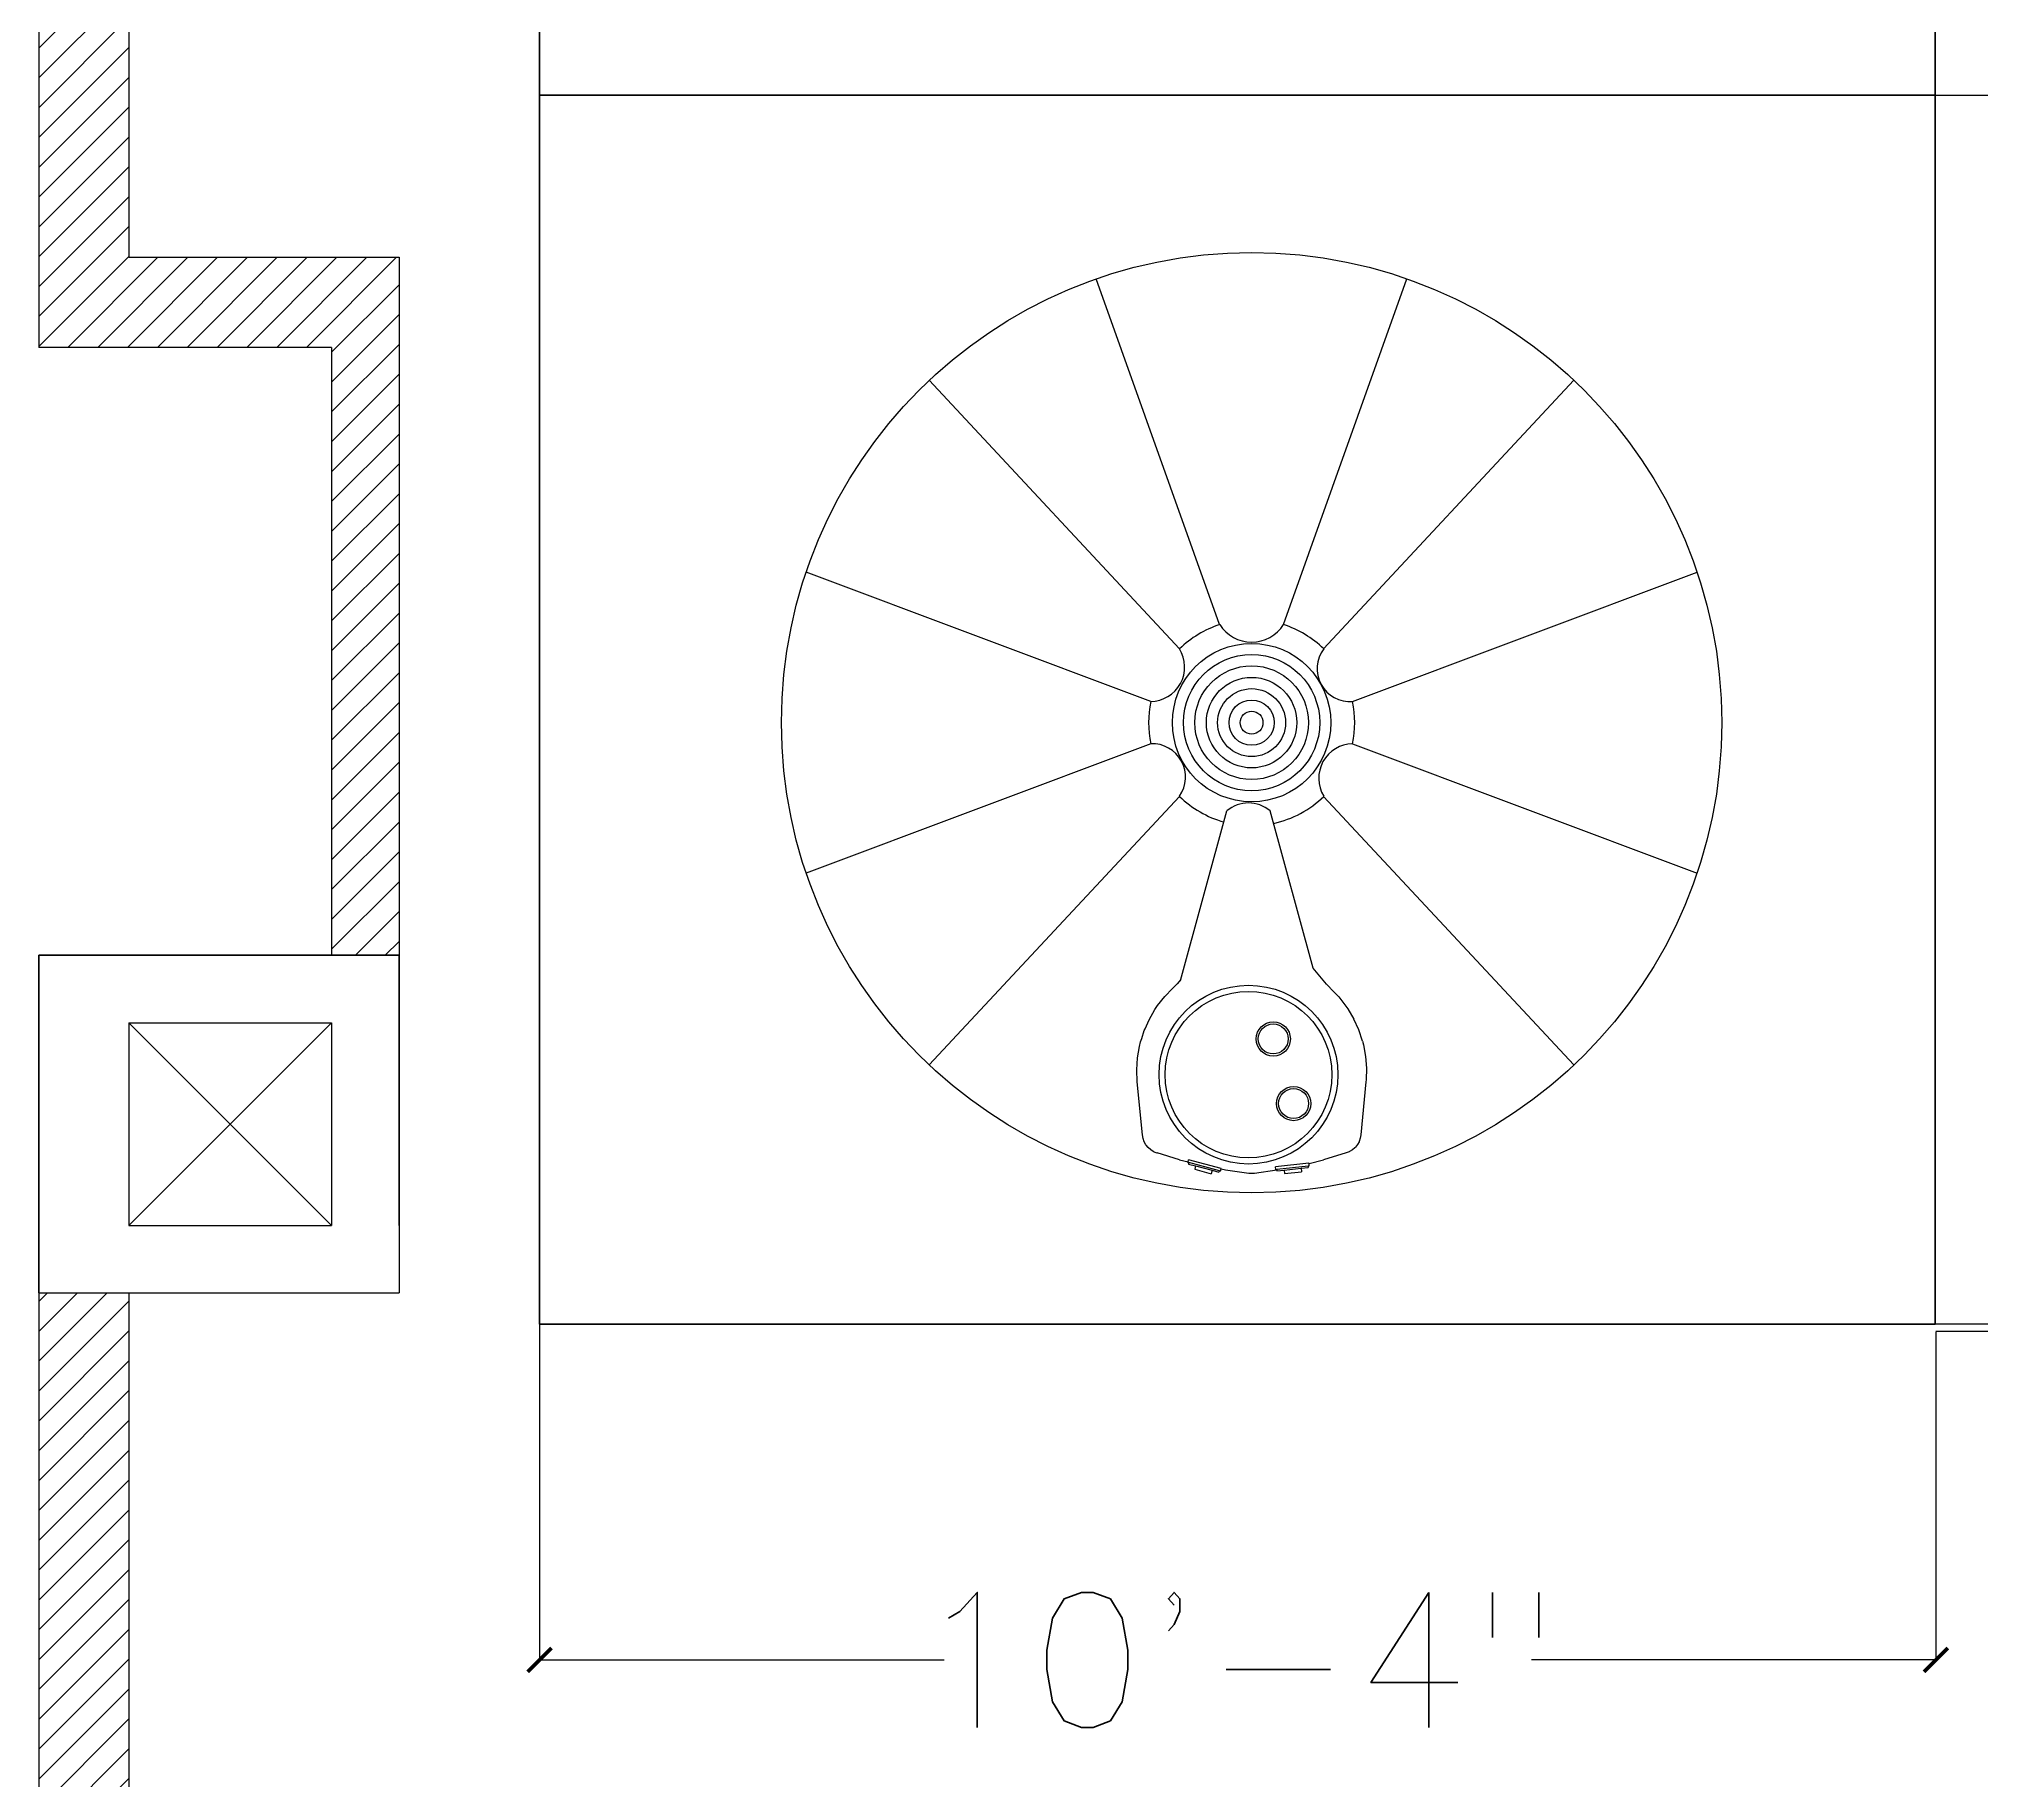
# Model space of a CAD drawing. Header units: inches. Extents: x 474 to 5633, y -332 to 1348.
# Drawn here: x 3936.5 to 4109.1, y -110.1 to 44.6 of the extents above; entities that cross this region are included whole.
import ezdxf

# ---------------------------------------------------------------- set-up
doc = ezdxf.new("R2010")
doc.units = ezdxf.units.IN
doc.header["$LTSCALE"] = 20
doc.header["$MEASUREMENT"] = 0
for name, color, linetype, plot in [('Dimensions', 9, 'Continuous', False), ('Hatches', 3, 'Continuous', False), ('Pillars', 200, 'Continuous', False)]:
    doc.layers.add(name, color=color, linetype=linetype, plot=plot)
doc.layers.add('Edges', color=7, linetype='Continuous')
doc.layers.add('wall', color=7, linetype='Continuous', lineweight=40)
doc.styles.get("Standard").update_dxf_attribs({"font": 'txt.shx', "height": 12})
doc.dimstyles.new('iut', dxfattribs={"dimtxt": 0.18, "dimasz": 2.1175, "dimexe": 0.18, "dimexo": 0.0625, "dimgap": 0.09, "dimtad": 0, "dimtih": 1, "dimtoh": 1, "dimzin": 0, "dimdsep": 46, "dimlunit": 4, "dimtxsty": 'Standard', "dimblk": 'ARCHTICK', "dimcen": 0.09, "dimadec": 0, "dimazin": 0, "dimtfac": 1, "dimtofl": 0, "dimtmove": 0, "dimatfit": 3, "dimldrblk": 'ARCHTICK', "dimfxl": 1, "dimtolj": 1, "dimtzin": 0, "dimarcsym": 0})

# ---------------------------------------------------------------- blocks, each defined once
blk = doc.blocks.new('Rain Water Harvesting Tank pl')
at = {"layer": 'Edges'}
for p, q in [((99.09, 172.35), (88.12, 203.06)), ((104.76, 172.35), (115.73, 203.06)), ((95.52, 170.18), (73.29, 194.05)), ((108.33, 170.18), (130.57, 194.05)), ((92.96, 165.51), (62.35, 177)), ((110.9, 165.51), (141.51, 177)), ((92.96, 161.76), (62.35, 150.27)), ((110.9, 161.76), (141.51, 150.27)), ((95.52, 157.08), (73.29, 133.22)), ((108.33, 157.08), (130.57, 133.22)), ((95.62, 140.73), (99.72, 155.79)), ((107.39, 141.81), (103.59, 155.79)), ((108.57, 140.39), (107.39, 141.81)), ((94.91, 140.02), (94.23, 139.31)), ((94.91, 140.02), (95, 140.1)), ((95, 140.1), (95.62, 140.73)), ((95.64, 140.82), (95.32, 140.43)), ((108.9, 140.06), (108.57, 140.39)), ((108.94, 140.02), (108.9, 140.06)), ((108.94, 140.02), (109.67, 139.27)), ((92.82, 137.24), (93.34, 138.15)), ((93.34, 138.15), (93.58, 138.49)), ((93.58, 138.49), (94.23, 139.31)), ((109.67, 139.27), (110.31, 138.44)), ((110.31, 138.44), (110.48, 138.2)), ((110.48, 138.2), (111.01, 137.29)), ((92.39, 136.28), (92.46, 136.44)), ((92.46, 136.44), (92.82, 137.24)), ((111.45, 136.33), (111.01, 137.29)), ((91.79, 133.84), (91.97, 134.87)), ((91.97, 134.87), (92.07, 135.28)), ((92.07, 135.28), (92.16, 135.58)), ((92.16, 135.58), (92.39, 136.28)), ((111.78, 135.33), (111.45, 136.33)), ((111.78, 135.33), (111.86, 135.01)), ((111.86, 135.01), (112.05, 133.97)), ((91.73, 132.79), (91.79, 133.84)), ((112.05, 133.97), (112.13, 132.93)), ((112.13, 132.93), (112.1, 131.89)), ((91.77, 131.73), (91.73, 132.79)), ((92.22, 127.01), (91.77, 131.73)), ((112.09, 131.73), (111.64, 127.01)), ((112.1, 131.89), (112.09, 131.73)), ((92.28, 126.68), (92.22, 127.01)), ((92.39, 126.39), (92.28, 126.68)), ((92.53, 126.13), (92.39, 126.39)), ((92.56, 126.1), (92.53, 126.13)), ((92.74, 125.88), (92.56, 126.1)), ((111.33, 126.14), (111.15, 125.92)), ((111.47, 126.4), (111.33, 126.14)), ((111.49, 126.43), (111.47, 126.4)), ((111.58, 126.71), (111.49, 126.43)), ((111.64, 127.01), (111.58, 126.71)), ((92.97, 125.69), (92.74, 125.88)), ((93, 125.66), (92.97, 125.69)), ((93.25, 125.51), (93, 125.66)), ((93.25, 125.51), (93.52, 125.4)), ((93.52, 125.4), (93.53, 125.4)), ((95.53, 124.8), (93.53, 125.4)), ((95.53, 124.8), (96.28, 124.61)), ((96.27, 124.56), (96.28, 124.61)), ((96.27, 124.56), (96.36, 124.54)), ((96.28, 124.61), (96.33, 124.8)), ((99.23, 124.03), (96.33, 124.8)), ((96.36, 124.54), (96.33, 124.41)), ((96.33, 124.41), (96.95, 124.25)), ((99.07, 123.81), (96.36, 124.54)), ((107.02, 124.49), (104.04, 124.17)), ((105.92, 124.37), (105.93, 124.37)), ((107.03, 124.47), (107.02, 124.49)), ((107.03, 124.47), (108.33, 124.8)), ((107.05, 124.25), (107.03, 124.47)), ((110.33, 125.4), (108.33, 124.8)), ((110.59, 125.5), (110.33, 125.4)), ((110.63, 125.52), (110.59, 125.5)), ((110.88, 125.68), (110.63, 125.52)), ((111.1, 125.87), (110.88, 125.68)), ((111.15, 125.92), (111.1, 125.87)), ((96.95, 124.25), (96.87, 123.95)), ((96.87, 123.95), (98.34, 123.55)), ((96.95, 124.25), (98.42, 123.86)), ((98.42, 123.86), (98.34, 123.55)), ((98.42, 123.86), (99.03, 123.69)), ((99.07, 123.81), (99.03, 123.69)), ((99.17, 123.79), (99.07, 123.81)), ((99.17, 123.79), (99.22, 123.98)), ((99.22, 123.98), (99.23, 124.03)), ((99.22, 123.98), (99.6, 123.9)), ((99.6, 123.9), (101.67, 123.61)), ((101.67, 123.61), (101.93, 123.6)), ((101.93, 123.6), (102.18, 123.61)), ((102.18, 123.61), (104.17, 123.89)), ((104.07, 123.93), (104.04, 124.17)), ((104.07, 123.93), (104.17, 123.94)), ((106.95, 124.24), (104.17, 123.94)), ((104.17, 123.94), (104.17, 123.89)), ((104.17, 123.89), (104.18, 123.81)), ((104.18, 123.81), (104.82, 123.88)), ((104.82, 123.88), (106.33, 124.04)), ((104.82, 123.88), (104.85, 123.57)), ((104.85, 123.57), (106.36, 123.73)), ((106.33, 124.04), (106.96, 124.11)), ((106.33, 124.04), (106.36, 123.73)), ((107.05, 124.25), (106.95, 124.24)), ((106.95, 124.24), (106.96, 124.11))]:
    blk.add_line(p, q, dxfattribs=at)
for centre, radius in [((101.93, 163.63), 41.77), ((101.93, 163.63), 7.04), ((101.93, 163.63), 6.05), ((101.93, 163.63), 5.05), ((101.93, 163.63), 4.02), ((101.93, 163.63), 3.02), ((101.93, 163.63), 2.01), ((101.93, 163.63), 1.01), ((101.65, 132.36), 7.94), ((101.65, 132.36), 7.4), ((103.85, 135.53), 1.52), ((103.85, 135.53), 1.33), ((105.66, 129.79), 1.52), ((105.66, 129.79), 1.33)]:
    blk.add_circle(centre, radius, dxfattribs=at)
for centre, radius, start, end in [((101.93, 163.63), 9.16, 108.0339, 134.3574), ((101.93, 174.16), 3.37, 212.5796, 327.4204), ((101.93, 163.63), 9.16, 45.6426, 71.9661), ((92.92, 168.57), 3.06, 270.7452, 31.8042), ((110.66, 168.42), 2.92, 142.8777, 274.5728), ((101.93, 163.63), 9.16, 168.1921, 191.8079), ((101.93, 163.63), 9.16, 348.1921, 11.8079), ((93.09, 158.79), 2.97, 324.988, 92.4625), ((110.96, 158.69), 3.07, 91.1317, 211.4177), ((101.93, 163.63), 9.16, 225.6426, 254.3545), ((101.93, 163.63), 9.16, 282.3441, 314.3574), ((101.65, 153.53), 2.97, 49.4192, 130.5808)]:
    blk.add_arc(centre, radius, start, end, dxfattribs=at)
blk = doc.blocks.new('_ArchTick')
at = {"color": 0, "linetype": 'ByBlock', "const_width": 0.15}
blk.add_lwpolyline([(-0.5, -0.5), (0.5, 0.5)], dxfattribs=at)
blk = doc.blocks.new('*D163')
at = {"layer": 'Defpoints', "color": 0, "transparency": 16777216}
for p in [(4105.02, 257.97), (4105.02, -69.56), (4178.31, -69.56)]:
    blk.add_point(p, dxfattribs=at)
at = {"layer": 'Dimensions', "color": 0, "lineweight": -2, "transparency": 16777216}
for p, q in [((4105.08, 257.97), (4178.49, 257.97)), ((4178.31, 257.97), (4178.31, 108.3)), ((4178.31, -69.56), (4178.31, 80.12)), ((4105.08, -69.56), (4178.49, -69.56))]:
    blk.add_line(p, q, dxfattribs=at)
at = {"layer": 'Dimensions', "color": 0, "lineweight": -2, "transparency": 16777216, "xscale": 2.1175, "yscale": 2.1175, "zscale": 2.1175}
for p, rotation in [((4178.31, 257.97), 90), ((4178.31, -69.56), 270)]:
    blk.add_blockref('_ArchTick', p, dxfattribs=dict(at, rotation=rotation))
at = {"layer": 'Dimensions', "color": 0, "transparency": 16777216, "insert": (4178.31, 94.21), "char_height": 12, "attachment_point": 5}
blk.add_mtext('\\A1;27\'-3{\\H1.000000x;\\S1/2;}"', dxfattribs=at)
blk = doc.blocks.new('*D164')
at = {"layer": 'Defpoints', "color": 0, "transparency": 16777216}
for p in [(4105.02, 39.62), (4105.02, -70.19), (4141.79, -70.19)]:
    blk.add_point(p, dxfattribs=at)
at = {"layer": 'Dimensions', "color": 0, "lineweight": -2, "transparency": 16777216}
for p, q in [((4105.08, 39.62), (4141.97, 39.62)), ((4141.79, 39.62), (4141.79, -1.2)), ((4141.79, -70.19), (4141.79, -29.38)), ((4105.08, -70.19), (4141.97, -70.19))]:
    blk.add_line(p, q, dxfattribs=at)
at = {"layer": 'Dimensions', "color": 0, "lineweight": -2, "transparency": 16777216, "xscale": 2.1175, "yscale": 2.1175, "zscale": 2.1175}
for p, rotation in [((4141.79, 39.62), 90), ((4141.79, -70.19), 270)]:
    blk.add_blockref('_ArchTick', p, dxfattribs=dict(at, rotation=rotation))
at = {"layer": 'Dimensions', "color": 0, "transparency": 16777216, "insert": (4141.79, -15.29), "char_height": 12, "attachment_point": 5}
blk.add_mtext('\\A1;9\'-1{\\H1.000000x;\\S3/4;}"', dxfattribs=at)
blk = doc.blocks.new('*D165')
at = {"layer": 'Defpoints', "color": 0, "transparency": 16777216}
for p in [(3981.02, -69.56), (4105.08, -70.19), (4105.08, -99.4)]:
    blk.add_point(p, dxfattribs=at)
at = {"layer": 'Dimensions', "color": 0, "lineweight": -2, "transparency": 16777216}
for p, q in [((3981.02, -69.62), (3981.02, -99.58)), ((4105.08, -70.25), (4105.08, -99.58)), ((3981.02, -99.4), (4016.96, -99.4)), ((4105.08, -99.4), (4069.14, -99.4))]:
    blk.add_line(p, q, dxfattribs=at)
at = {"layer": 'Dimensions', "color": 0, "lineweight": -2, "transparency": 16777216, "xscale": 2.1175, "yscale": 2.1175, "zscale": 2.1175, "rotation": 180}
blk.add_blockref('_ArchTick', (3981.02, -99.4), dxfattribs=at)
at = {"layer": 'Dimensions', "color": 0, "lineweight": -2, "transparency": 16777216, "xscale": 2.1175, "yscale": 2.1175, "zscale": 2.1175}
blk.add_blockref('_ArchTick', (4105.08, -99.4), dxfattribs=at)
at = {"layer": 'Dimensions', "color": 0, "transparency": 16777216, "insert": (4043.05, -99.4), "char_height": 12, "attachment_point": 5}
blk.add_mtext('\\A1;10\'-4"', dxfattribs=at)

msp = doc.modelspace()

# ---------------------------------------------------------------- hatches: boundary and pattern name
at = {"layer": 'Hatches'}
h = msp.add_hatch(dxfattribs=at)
h.set_pattern_fill('ANSI31', color=256, scale=15, style=0)
h.set_pattern_definition([(45, (2363.1958, 8.4255), (-1.3258252, 1.3258252), [])])
h.paths.add_polyline_path([(3944.525, 415.204), (4112.525, 415.204), (4154.525, 415.204), (4160.525, 415.204), (4238.525, 415.204), (4244.525, 415.204), (4360.525, 415.204), (4366.525, 415.204), (4370.525, 415.204), (4370.525, 367.204), (4376.525, 367.204), (4376.525, 415.204), (4462.525, 415.204), (4468.525, 415.204), (4472.525, 415.204), (4472.525, 275.42), (4478.525, 275.42), (4478.525, 287.204), (4478.525, 293.204), (4478.525, 415.204), (4528.525, 415.204), (4534.525, 415.204), (4618.525, 415.204), (4828.525, 415.204), (4828.525, 253.204), (4836.525, 253.204), (4836.525, 423.204), (4792.525, 423.204), (3980.525, 423.204), (3936.525, 423.204), (3936.525, 253.204), (3944.525, 253.204)])
h.paths.add_polyline_path([(4836.525, 187.204), (4828.525, 187.204), (4810.525, 187.204), (4810.525, 223.204), (4804.525, 223.204), (4804.525, 187.204), (4804.525, 181.204), (4828.525, 181.204), (4828.525, 25.204), (4804.525, 25.204), (4804.525, 17.204), (4804.525, -36.796), (4810.525, -36.796), (4810.525, 17.204), (4828.525, 17.204), (4836.525, 17.204)])
h.paths.add_polyline_path([(4836.525, -156.796), (4836.525, -66.796), (4828.525, -66.796), (4828.525, -150.796), (4828.525, -228.796), (4762.525, -228.796), (4612.525, -228.796), (4612.525, -236.796), (4768.525, -236.796), (4836.525, -236.796)])
h.paths.add_polyline_path([(4546.525, -210.796), (4582.525, -210.796), (4582.525, -204.796), (4546.525, -204.796), (4540.525, -204.796), (4540.525, -228.796), (4390.525, -228.796), (4382.525, -228.796), (4232.525, -228.796), (4232.525, -204.796), (4226.525, -204.796), (4190.525, -204.796), (4190.525, -210.796), (4226.525, -210.796), (4226.525, -236.796), (4546.525, -236.796)])
h.paths.add_polyline_path([(3968.525, 25.204), (3944.525, 25.204), (3944.525, 181.204), (3968.525, 181.204), (3968.525, 187.204), (3968.525, 223.204), (3962.525, 223.204), (3962.525, 187.204), (3944.525, 187.204), (3936.525, 187.204), (3936.525, 17.204), (3962.525, 17.204), (3962.525, -36.796), (3968.525, -36.796)])
h.paths.add_polyline_path([(3944.525, -66.796), (3936.525, -66.796), (3936.525, -236.796), (4160.525, -236.796), (4160.525, -228.796), (3944.525, -228.796)])

# ---------------------------------------------------------------- linework, layer by layer
for p, q in [((3936.525, 187.204), (3936.525, 17.204)), ((3944.525, 181.204), (3944.525, 25.204)), ((3944.525, 25.204), (3968.525, 25.204)), ((3968.525, 25.204), (3968.525, -36.796)), ((3962.525, 17.204), (3936.525, 17.204)), ((3962.525, 17.204), (3962.525, -36.796)), ((3936.525, -36.796), (3936.525, -236.796)), ((3968.525, -36.796), (3936.525, -36.796)), ((3936.525, -36.796), (3936.525, -66.796)), ((3968.525, -60.796), (3968.525, -36.796)), ((3944.525, -42.796), (3962.525, -42.796)), ((3962.525, -42.796), (3962.525, -60.796)), ((3936.525, -66.796), (3944.525, -66.796)), ((3944.525, -66.796), (3944.525, -228.796))]:
    msp.add_line(p, q)
at = {"layer": 'Pillars'}
for p, q in [((3936.525, -66.796), (3936.525, -36.796)), ((3936.525, -36.796), (3968.525, -36.796)), ((3936.525, -66.796), (3936.525, -36.796)), ((3968.525, -36.796), (3968.525, -60.796)), ((3944.525, -42.796), (3962.525, -42.796)), ((3944.525, -42.796), (3962.525, -60.796)), ((3962.525, -42.796), (3944.525, -60.796)), ((3944.525, -42.796), (3944.525, -60.796)), ((3962.525, -42.796), (3962.525, -60.796)), ((3944.525, -60.796), (3962.525, -60.796)), ((3968.525, -60.796), (3968.525, -66.796)), ((3936.525, -66.796), (3968.525, -66.796))]:
    msp.add_line(p, q, dxfattribs=at)
at = {"layer": 'wall', "color": 170, "linetype": 'ByBlock'}
for points in [[(3981.02, 148.795), (4105.02, 148.795), (4105.02, 39.616), (3981.02, 39.616)], [(3981.02, 39.616), (4105.02, 39.616), (4105.02, -69.562), (3981.02, -69.562)]]:
    msp.add_lwpolyline(points, close=True, dxfattribs=at)

# ---------------------------------------------------------------- block references
msp.add_blockref('Rain Water Harvesting Tank pl', (3942.349, -179.767))

# ---------------------------------------------------------------- dimensions: what is measured, and where the dimension line sits
at = {"layer": 'Dimensions'}
for base, p1, p2, picture, middle in [((4178.311, -69.562), (4105.02, 257.974), (4105.02, -69.562), '*D163', (4178.311, 94.206)), ((4141.787, -70.187), (4105.02, 39.616), (4105.02, -70.187), '*D164', (4141.787, -15.285))]:
    dim = msp.add_linear_dim(base=base, p1=p1, p2=p2, angle=90, dimstyle='iut', dxfattribs=at)
    dim.commit()
    dim.dimension.update_dxf_attribs({"geometry": picture, "text_midpoint": middle})
dim = msp.add_linear_dim(base=(4105.083, -99.397), p1=(3981.02, -69.562), p2=(4105.083, -70.187), dimstyle='iut', dxfattribs=at)
dim.commit()
dim.dimension.update_dxf_attribs({"geometry": '*D165', "text_midpoint": (4043.052, -99.397)})

doc.saveas('drawing.dxf')
